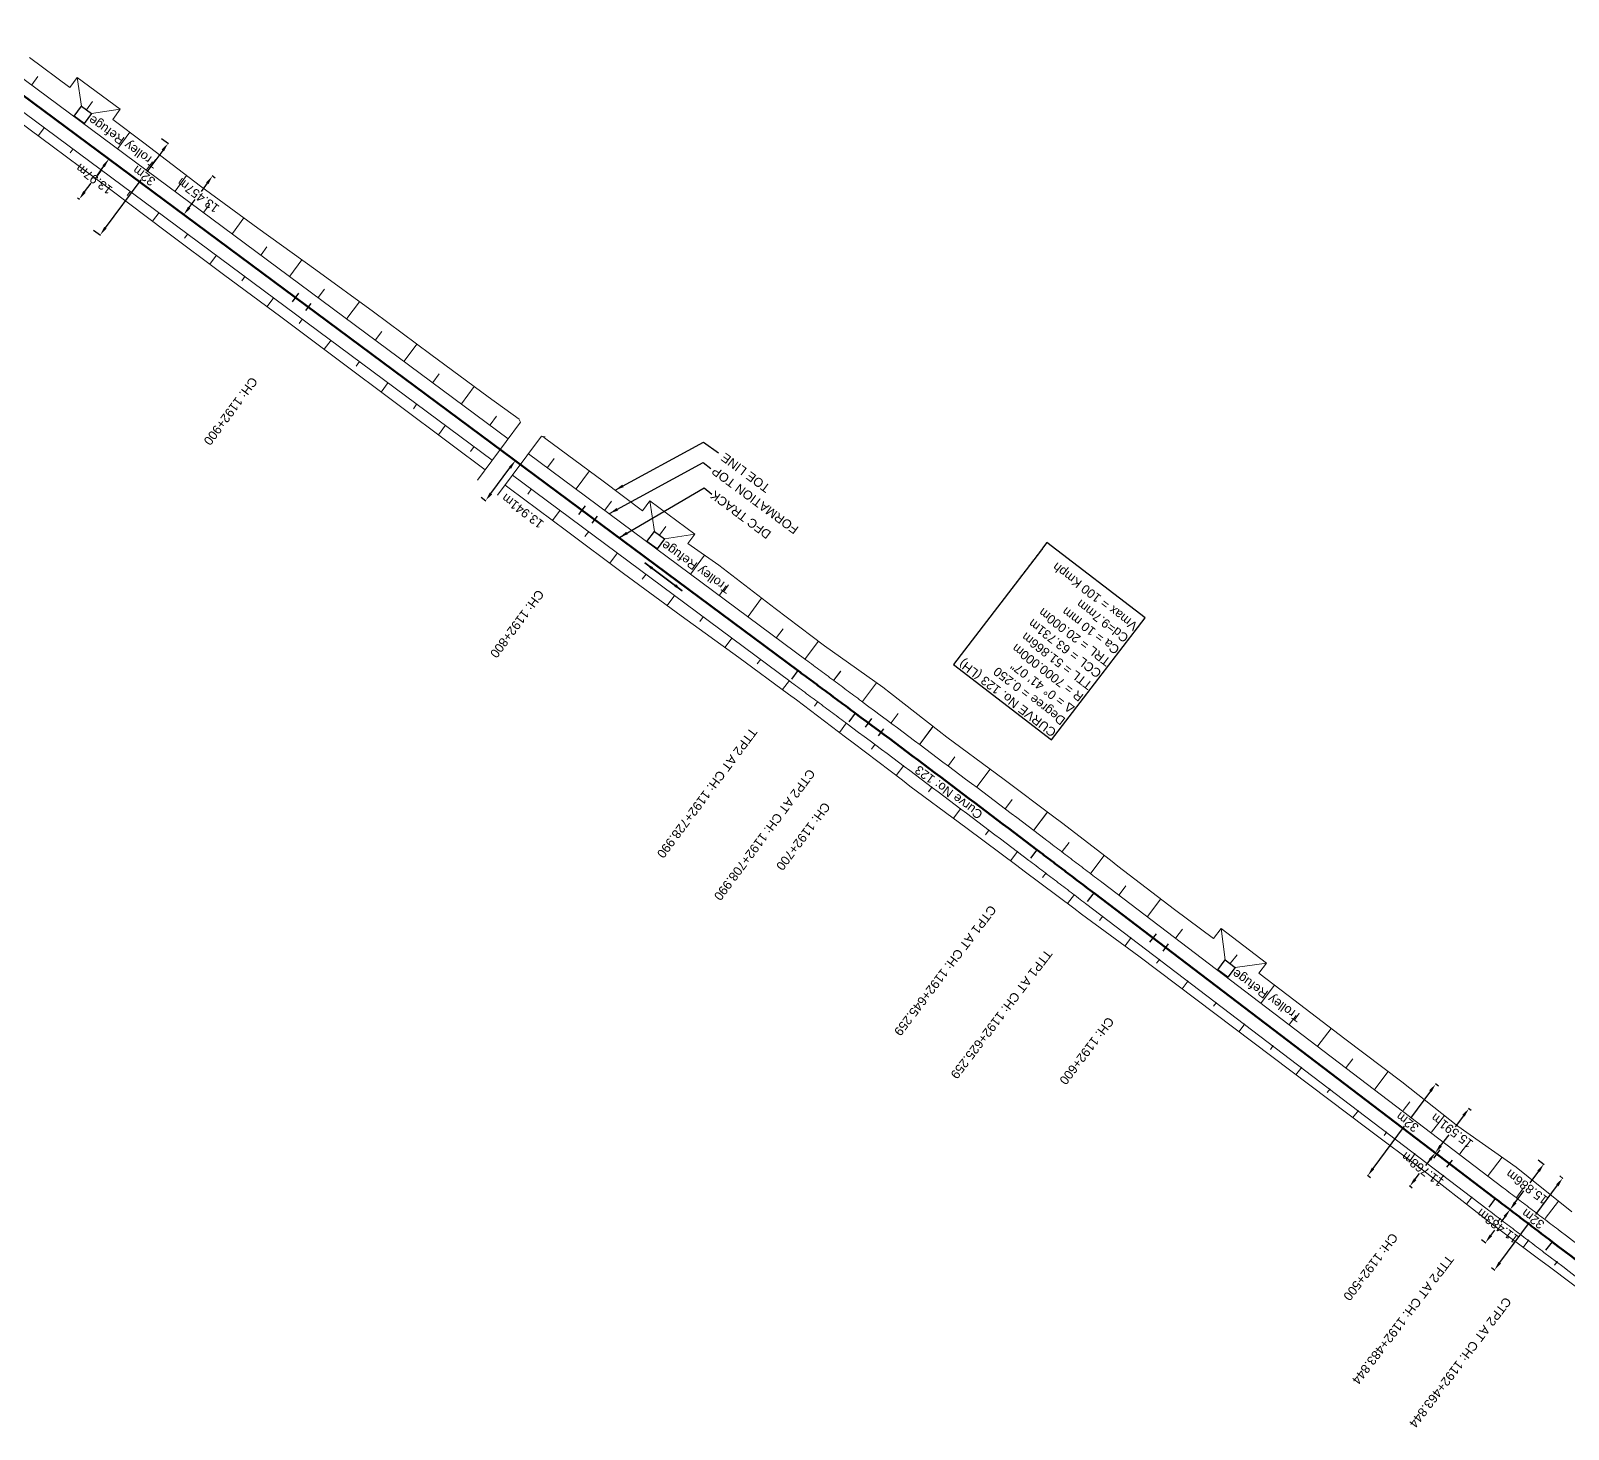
# Model space of a CAD drawing. Header units: metres. Extents: x 638322 to 644522, y 3380053 to 3384620.
# Drawn here: x 641994.2 to 642425.1, y 3381532 to 3381924.2 of the extents above; entities that cross this region are included whole.
import ezdxf
from ezdxf.enums import TextEntityAlignment as Align

# ---------------------------------------------------------------- set-up
doc = ezdxf.new("R2010")
doc.units = ezdxf.units.M
doc.header["$MEASUREMENT"] = 0
doc.linetypes.add('CENTER2', pattern=[1.125, 0.75, -0.125, 0.125, -0.125])
doc.layers.get('Defpoints').update_dxf_attribs({"lineweight": 0})
for name, color, linetype, lineweight in [('C-ALIG-DG-CURVE', 1, 'CENTER2', 70), ('C-ALIG-DG-LINE', 1, 'CENTER2', 70), ('C-ALIG-DG-SPIRAL', 1, 'CENTER2', 70), ('C-ALIG-LABL-DG', 1, 'Continuous', 25), ('C-ALIG-LABL-DG-MARK', 1, 'Continuous', 25), ('Proposed Curve_Details', 10, 'Continuous', 0), ('PROPOSED DFCC TOE LINE', 239, 'Continuous', 0), ('PROPOSED DFCC TOE SLOPES', 239, 'Continuous', 0), ('PROPOSED DFCC TRACK', 1, 'Continuous', 0), ('PROPOSED FORMATION LINE - PLAN', 187, 'Continuous', 0)]:
    doc.layers.add(name, color=color, linetype=linetype, lineweight=lineweight)
for name, color, linetype in [('C-ROAD-TEXT', 11, 'Continuous'), ('Dimension', 10, 'Continuous'), ('Layer3', 1, 'Continuous'), ('Trolley Refuse', 10, 'Continuous')]:
    doc.layers.add(name, color=color, linetype=linetype)
doc.styles.add('Arial', font='arial.ttf')
doc.styles.get("Standard").update_dxf_attribs({"font": 'arial.ttf'})
doc.styles.add('Style-Arial', font='arial.ttf')
doc.dimstyles.new('ISO-25', dxfattribs={"dimtxt": 2.5, "dimasz": 2.5, "dimexe": 1.25, "dimexo": 0.625, "dimtad": 1, "dimtxsty": 'Standard', "dimcen": 2.5, "dimadec": 0, "dimazin": 0, "dimtfac": 1, "dimtmove": 0, "dimatfit": 3, "dimfxl": 1, "dimarcsym": 0})
doc.dimstyles.get("Standard").update_dxf_attribs({"dimtxt": 2.5, "dimasz": 2.5, "dimexe": 0.18, "dimexo": 0.0625, "dimgap": 0.09, "dimtad": 0, "dimtih": 1, "dimtoh": 1, "dimdec": 3, "dimzin": 0, "dimdsep": 46, "dimtxsty": 'Standard', "dimcen": 0.09, "dimazin": 0, "dimtfac": 1, "dimtdec": 3, "dimtofl": 0, "dimtmove": 0, "dimatfit": 3, "dimfxl": 1, "dimtolj": 1, "dimtzin": 0, "dimarcsym": 0})

# ---------------------------------------------------------------- blocks, each defined once
blk = doc.blocks.new('*D394')
at = {"layer": 'Defpoints', "color": 0, "transparency": 16777216}
for p in [(642407.53, 3381594.5), (642400.69, 3381585.28), (642401.9, 3381584.39)]:
    blk.add_point(p, dxfattribs=at)
at = {"layer": 'Dimension', "color": 0, "lineweight": -2, "transparency": 16777216}
for p, q in [((642407.25, 3381591.6), (642406.15, 3381590.12)), ((642407.63, 3381594.43), (642408.84, 3381593.53)), ((642403.39, 3381586.39), (642404.48, 3381587.87)), ((642400.79, 3381585.21), (642402, 3381584.31))]:
    blk.add_line(p, q, dxfattribs=at)
at = {"layer": 'Dimension', "color": 0, "transparency": 16777216}
for points in [[(642406.92, 3381591.85), (642407.58, 3381591.35), (642408.74, 3381593.61)], [(642403.05, 3381586.64), (642403.72, 3381586.14), (642401.9, 3381584.39)]]:
    blk.add_solid(points, dxfattribs=at)
at = {"layer": 'Dimension', "color": 0, "lineweight": 0, "transparency": 16777216, "insert": (642405.32, 3381589), "char_height": 2.5, "attachment_point": 5, "rotation": 143, "style": 'Style-Arial'}
blk.add_mtext('\\A1;11.483m', dxfattribs=at)
blk = doc.blocks.new('TerminatorOpen_0.5')
at = {"color": 0, "linetype": 'ByBlock', "lineweight": -2}
for q in [(-1, 0.25), (-1, 0), (-1, -0.25)]:
    blk.add_line((0, 0), q, dxfattribs=at)
blk = doc.blocks.new('*D395')
at = {"layer": 'Defpoints', "color": 0, "transparency": 16777216}
for p in [(642422.58, 3381603.12), (642423.49, 3381602.44), (642403.5, 3381577.43)]:
    blk.add_point(p, dxfattribs=at)
at = {"layer": 'Dimension', "color": 0, "lineweight": -2, "transparency": 16777216}
for p, q in [((642422, 3381600.43), (642415.9, 3381592.22)), ((642422.68, 3381603.05), (642423.59, 3381602.37)), ((642405.91, 3381578.75), (642414.23, 3381589.97)), ((642403.6, 3381577.35), (642404.52, 3381576.67))]:
    blk.add_line(p, q, dxfattribs=at)
at = {"layer": 'Dimension', "color": 0, "transparency": 16777216}
for points in [[(642421.67, 3381600.68), (642422.34, 3381600.18), (642423.49, 3381602.44)], [(642405.57, 3381579), (642406.24, 3381578.5), (642404.42, 3381576.75)]]:
    blk.add_solid(points, dxfattribs=at)
at = {"layer": 'Dimension', "color": 0, "lineweight": 0, "transparency": 16777216, "insert": (642415.18, 3381591.01), "char_height": 2.5, "attachment_point": 5, "rotation": 143, "style": 'Style-Arial'}
blk.add_mtext('\\A1;32m', dxfattribs=at)
blk = doc.blocks.new('*D396')
at = {"layer": 'Defpoints', "color": 0, "transparency": 16777216}
for p in [(642387.79, 3381609.53), (642388.55, 3381608.95), (642381.42, 3381599.58)]:
    blk.add_point(p, dxfattribs=at)
at = {"layer": 'Dimension', "color": 0, "lineweight": -2, "transparency": 16777216}
for p, q in [((642388.45, 3381609.03), (642387.69, 3381609.61)), ((642386.27, 3381607.54), (642385.07, 3381605.96)), ((642381.32, 3381599.66), (642380.56, 3381600.24)), ((642382.17, 3381602.15), (642383.37, 3381603.73))]:
    blk.add_line(p, q, dxfattribs=at)
at = {"layer": 'Dimension', "color": 0, "transparency": 16777216}
for points in [[(642385.94, 3381607.79), (642386.6, 3381607.29), (642387.79, 3381609.53)], [(642381.84, 3381602.41), (642382.51, 3381601.9), (642380.66, 3381600.16)]]:
    blk.add_solid(points, dxfattribs=at)
at = {"layer": 'Dimension', "color": 0, "lineweight": 0, "transparency": 16777216, "insert": (642384.22, 3381604.85), "char_height": 2.5, "attachment_point": 5, "rotation": 143, "style": 'Style-Arial'}
blk.add_mtext('\\A1;11.768m', dxfattribs=at)
blk = doc.blocks.new('*D397')
at = {"layer": 'Defpoints', "color": 0, "transparency": 16777216}
for p in [(642387.92, 3381628.82), (642388.83, 3381628.15), (642369.77, 3381602.44)]:
    blk.add_point(p, dxfattribs=at)
at = {"layer": 'Dimension', "color": 0, "lineweight": -2, "transparency": 16777216}
for p, q in [((642386.43, 3381626.81), (642380.82, 3381619.24)), ((642388.73, 3381628.22), (642387.82, 3381628.9)), ((642370.35, 3381605.12), (642379.15, 3381616.99)), ((642369.67, 3381602.52), (642368.76, 3381603.19))]:
    blk.add_line(p, q, dxfattribs=at)
at = {"layer": 'Dimension', "color": 0, "transparency": 16777216}
for points in [[(642386.1, 3381627.06), (642386.77, 3381626.56), (642387.92, 3381628.82)], [(642370.02, 3381605.37), (642370.69, 3381604.88), (642368.86, 3381603.12)]]:
    blk.add_solid(points, dxfattribs=at)
at = {"layer": 'Dimension', "color": 0, "lineweight": 0, "transparency": 16777216, "insert": (642379.96, 3381618.13), "char_height": 2.5, "attachment_point": 5, "rotation": 143, "style": 'Style-Arial'}
blk.add_mtext('\\A1;32m', dxfattribs=at)
blk = doc.blocks.new('*D398')
at = {"layer": 'Defpoints', "color": 0, "transparency": 16777216}
for p in [(642128.58, 3381804.63), (642129.96, 3381803.6), (642120.26, 3381793.44)]:
    blk.add_point(p, dxfattribs=at)
at = {"layer": 'Dimension', "color": 0, "lineweight": -2, "transparency": 16777216}
for p, q in [((642128.68, 3381804.55), (642130.06, 3381803.52)), ((642123.13, 3381794.42), (642128.47, 3381801.59)), ((642120.36, 3381793.37), (642121.74, 3381792.34))]:
    blk.add_line(p, q, dxfattribs=at)
at = {"layer": 'Dimension', "color": 0, "transparency": 16777216}
for points in [[(642128.13, 3381801.84), (642128.8, 3381801.34), (642129.96, 3381803.6)], [(642122.8, 3381794.67), (642123.47, 3381794.17), (642121.64, 3381792.41)]]:
    blk.add_solid(points, dxfattribs=at)
at = {"layer": 'Dimension', "color": 0, "lineweight": 0, "transparency": 16777216, "insert": (642132.04, 3381789.48), "char_height": 2.5, "attachment_point": 5, "rotation": 143, "style": 'Style-Arial'}
blk.add_mtext('\\A1;13.941m', dxfattribs=at)
blk = doc.blocks.new('*D399')
at = {"layer": 'Defpoints', "color": 0, "transparency": 16777216}
for p in [(642015.5, 3381888.62), (642016.08, 3381888.19), (642007.17, 3381877.4)]:
    blk.add_point(p, dxfattribs=at)
at = {"layer": 'Dimension', "color": 0, "lineweight": -2, "transparency": 16777216}
for p, q in [((642015.6, 3381888.54), (642016.18, 3381888.11)), ((642014.59, 3381886.18), (642012.75, 3381883.71)), ((642009.24, 3381878.98), (642011.08, 3381881.45)), ((642007.27, 3381877.33), (642007.85, 3381876.9))]:
    blk.add_line(p, q, dxfattribs=at)
at = {"layer": 'Dimension', "color": 0, "transparency": 16777216}
for points in [[(642014.26, 3381886.43), (642014.92, 3381885.93), (642016.08, 3381888.19)], [(642008.91, 3381879.23), (642009.58, 3381878.73), (642007.75, 3381876.97)]]:
    blk.add_solid(points, dxfattribs=at)
at = {"layer": 'Dimension', "color": 0, "lineweight": 0, "transparency": 16777216, "insert": (642011.92, 3381882.58), "char_height": 2.5, "attachment_point": 5, "rotation": 143, "style": 'Style-Arial'}
blk.add_mtext('\\A1;13.97m', dxfattribs=at)
blk = doc.blocks.new('*D400')
at = {"layer": 'Defpoints', "color": 0, "transparency": 16777216}
for p in [(642030.71, 3381894.06), (642032.67, 3381892.61), (642011.65, 3381868.36)]:
    blk.add_point(p, dxfattribs=at)
at = {"layer": 'Dimension', "color": 0, "lineweight": -2, "transparency": 16777216}
for p, q in [((642030.81, 3381893.99), (642032.77, 3381892.53)), ((642031.18, 3381890.6), (642026.74, 3381884.6)), ((642015.1, 3381868.91), (642025.07, 3381882.35)), ((642011.75, 3381868.28), (642013.71, 3381866.83))]:
    blk.add_line(p, q, dxfattribs=at)
at = {"layer": 'Dimension', "color": 0, "transparency": 16777216}
for points in [[(642030.85, 3381890.85), (642031.52, 3381890.35), (642032.67, 3381892.61)], [(642014.77, 3381869.16), (642015.44, 3381868.66), (642013.61, 3381866.9)]]:
    blk.add_solid(points, dxfattribs=at)
at = {"layer": 'Dimension', "color": 0, "lineweight": 0, "transparency": 16777216, "insert": (642025.9, 3381883.48), "char_height": 2.5, "attachment_point": 5, "rotation": 143, "style": 'Style-Arial'}
blk.add_mtext('\\A1;32m', dxfattribs=at)
blk = doc.blocks.new('*D426')
at = {"layer": 'Defpoints', "color": 0, "transparency": 16777216}
for p in [(642416.52, 3381607.62), (642407.05, 3381594.86), (642408.74, 3381593.61)]:
    blk.add_point(p, dxfattribs=at)
at = {"layer": 'Dimension', "color": 0, "lineweight": -2, "transparency": 16777216}
for p, q in [((642416.72, 3381604.35), (642414.31, 3381601.11)), ((642416.62, 3381607.54), (642418.31, 3381606.29)), ((642410.23, 3381595.61), (642412.64, 3381598.86)), ((642407.15, 3381594.79), (642408.84, 3381593.53))]:
    blk.add_line(p, q, dxfattribs=at)
at = {"layer": 'Dimension', "color": 0, "transparency": 16777216}
for points in [[(642416.38, 3381604.6), (642417.05, 3381604.11), (642418.21, 3381606.36)], [(642409.89, 3381595.86), (642410.56, 3381595.37), (642408.74, 3381593.61)]]:
    blk.add_solid(points, dxfattribs=at)
at = {"layer": 'Dimension', "color": 0, "lineweight": 0, "transparency": 16777216, "insert": (642413.47, 3381599.98), "char_height": 2.5, "attachment_point": 5, "rotation": 143, "style": 'Style-Arial'}
blk.add_mtext('\\A1;15.886m', dxfattribs=at)
blk = doc.blocks.new('*D427')
at = {"layer": 'Defpoints', "color": 0, "transparency": 16777216}
for p in [(642397.22, 3381621.94), (642397.99, 3381621.36), (642388.55, 3381608.95)]:
    blk.add_point(p, dxfattribs=at)
at = {"layer": 'Dimension', "color": 0, "lineweight": -2, "transparency": 16777216}
for p, q in [((642397.89, 3381621.44), (642397.12, 3381622.01)), ((642395.71, 3381619.95), (642393.35, 3381616.85)), ((642389.3, 3381611.52), (642391.66, 3381614.62)), ((642388.45, 3381609.03), (642387.69, 3381609.61))]:
    blk.add_line(p, q, dxfattribs=at)
at = {"layer": 'Dimension', "color": 0, "transparency": 16777216}
for points in [[(642395.38, 3381620.2), (642396.04, 3381619.7), (642397.22, 3381621.94)], [(642388.97, 3381611.77), (642389.63, 3381611.27), (642387.78, 3381609.53)]]:
    blk.add_solid(points, dxfattribs=at)
at = {"layer": 'Dimension', "color": 0, "lineweight": 0, "transparency": 16777216, "insert": (642392.5, 3381615.73), "char_height": 2.5, "attachment_point": 5, "rotation": 143, "style": 'Style-Arial'}
blk.add_mtext('\\A1;15.591m', dxfattribs=at)
blk = doc.blocks.new('*D428')
at = {"layer": 'Defpoints', "color": 0, "transparency": 16777216}
for p in [(642045.09, 3381883.4), (642045.97, 3381882.75), (642037.96, 3381871.94)]:
    blk.add_point(p, dxfattribs=at)
at = {"layer": 'Dimension', "color": 0, "lineweight": -2, "transparency": 16777216}
for p, q in [((642043.6, 3381881.39), (642041.92, 3381879.12)), ((642045.87, 3381882.82), (642044.99, 3381883.48)), ((642038.56, 3381874.6), (642040.25, 3381876.87)), ((642037.86, 3381872.01), (642036.97, 3381872.67))]:
    blk.add_line(p, q, dxfattribs=at)
at = {"layer": 'Dimension', "color": 0, "transparency": 16777216}
for points in [[(642043.27, 3381881.64), (642043.94, 3381881.15), (642045.09, 3381883.4)], [(642038.23, 3381874.85), (642038.9, 3381874.35), (642037.08, 3381872.59)]]:
    blk.add_solid(points, dxfattribs=at)
at = {"layer": 'Dimension', "color": 0, "lineweight": 0, "transparency": 16777216, "insert": (642041.08, 3381878), "char_height": 2.5, "attachment_point": 5, "rotation": 143, "style": 'Style-Arial'}
blk.add_mtext('\\A1;13.457m', dxfattribs=at)
blk = doc.blocks.new('Tick Hor')
at = {"color": 1}
blk.add_lwpolyline([(-0.5, 0), (0.5, 0)], dxfattribs=at)

msp = doc.modelspace()

# ---------------------------------------------------------------- linework, layer by layer
at = {"layer": 'C-ALIG-DG-CURVE', "color": 1, "linetype": 'Continuous', "lineweight": 50, "flags": 128}
msp.add_lwpolyline([(642476.917, 3381542.2424, -0.00251965), (642420.5132, 3381584.6203)], format="xyb", dxfattribs=at)
at = {"layer": 'C-ALIG-DG-LINE', "color": 1, "linetype": 'Continuous', "lineweight": 50, "flags": 128}
for points in [[(642209.1874, 3381744.753), (639390.0661, 3383838.7154)], [(642404.5957, 3381596.7295), (642292.0881, 3381682.404)]]:
    msp.add_lwpolyline(points, dxfattribs=at)
at = {"layer": 'C-ALIG-DG-SPIRAL', "color": 1, "linetype": 'Continuous', "lineweight": 50, "flags": 128}
for points in [[(642225.2373, 3381732.8198), (642224.7199, 3381733.2052), (642224.2025, 3381733.5905), (642223.685, 3381733.9759), (642223.1675, 3381734.3611), (642222.65, 3381734.7464), (642222.1324, 3381735.1316), (642221.6149, 3381735.5167), (642221.0973, 3381735.9019), (642220.5796, 3381736.2869), (642220.062, 3381736.672), (642219.5443, 3381737.057), (642219.0266, 3381737.442), (642218.5089, 3381737.827), (642217.9911, 3381738.2119), (642217.4734, 3381738.5968), (642216.9556, 3381738.9817), (642216.4378, 3381739.3665), (642215.92, 3381739.7514), (642215.4021, 3381740.1362), (642214.8843, 3381740.521), (642214.3664, 3381740.9058), (642213.8486, 3381741.2905), (642213.3307, 3381741.6753), (642212.8128, 3381742.06), (642212.2949, 3381742.4448), (642211.777, 3381742.8295), (642211.2591, 3381743.2142), (642210.7412, 3381743.5989), (642210.2233, 3381743.9836), (642209.7053, 3381744.3683), (642209.1874, 3381744.753)], [(642292.0881, 3381682.404), (642291.5748, 3381682.7948), (642291.0615, 3381683.1857), (642290.5482, 3381683.5766), (642290.0349, 3381683.9674), (642289.5216, 3381684.3583), (642289.0083, 3381684.7491), (642288.495, 3381685.1399), (642287.9817, 3381685.5308), (642287.4684, 3381685.9216), (642286.955, 3381686.3124), (642286.4417, 3381686.7031), (642285.9283, 3381687.0939), (642285.415, 3381687.4847), (642284.9016, 3381687.8754), (642284.3882, 3381688.2661), (642283.8748, 3381688.6568), (642283.3613, 3381689.0474), (642282.8479, 3381689.4381), (642282.3344, 3381689.8287), (642281.8209, 3381690.2192), (642281.3073, 3381690.6098), (642280.7938, 3381691.0003), (642280.2802, 3381691.3908), (642279.7666, 3381691.7812), (642279.253, 3381692.1716), (642278.7393, 3381692.562), (642278.2256, 3381692.9523), (642277.7119, 3381693.3426), (642277.1982, 3381693.7328), (642276.6844, 3381694.123), (642276.1706, 3381694.5132)], [(642420.5132, 3381584.6203), (642419.9994, 3381585.0104), (642419.4856, 3381585.4006), (642418.9719, 3381585.7909), (642418.4582, 3381586.1811), (642417.9445, 3381586.5715), (642417.4308, 3381586.9618), (642416.9172, 3381587.3522), (642416.4036, 3381587.7427), (642415.89, 3381588.1332), (642415.3764, 3381588.5237), (642414.8629, 3381588.9142), (642414.3494, 3381589.3048), (642413.8359, 3381589.6954), (642413.3225, 3381590.086), (642412.809, 3381590.4767), (642412.2956, 3381590.8674), (642411.7822, 3381591.2581), (642411.2688, 3381591.6488), (642410.7554, 3381592.0395), (642410.2421, 3381592.4303), (642409.7287, 3381592.8211), (642409.2154, 3381593.2119), (642408.7021, 3381593.6027), (642408.1888, 3381593.9935), (642407.6755, 3381594.3843), (642407.1622, 3381594.7752), (642406.6489, 3381595.166), (642406.1356, 3381595.5569), (642405.6223, 3381595.9477), (642405.109, 3381596.3386), (642404.5957, 3381596.7295)]]:
    msp.add_lwpolyline(points, dxfattribs=at)
at = {"layer": 'C-ALIG-LABL-DG', "color": 1, "linetype": 'Continuous', "lineweight": 25}
for p, q in [((642209.1874, 3381744.753), (642209.1874, 3381744.753)), ((642225.2372, 3381732.8198), (642225.2372, 3381732.8198)), ((642276.1705, 3381694.5132), (642276.1705, 3381694.5132)), ((642292.0881, 3381682.404), (642292.0881, 3381682.404)), ((642404.5957, 3381596.7295), (642404.5957, 3381596.7295)), ((642420.5132, 3381584.6203), (642420.5132, 3381584.6203))]:
    msp.add_line(p, q, dxfattribs=at)
at = {"layer": 'C-ALIG-LABL-DG-MARK', "color": 1, "linetype": 'Continuous', "lineweight": 25}
for p, q in [((642209.1874, 3381744.753), (642207.3986, 3381742.3447)), ((642225.2373, 3381732.8198), (642223.445, 3381730.414)), ((642276.1706, 3381694.5132), (642274.3564, 3381692.1238)), ((642292.0881, 3381682.404), (642290.2705, 3381680.0172)), ((642404.5957, 3381596.7295), (642402.7782, 3381594.3427)), ((642420.5132, 3381584.6203), (642418.6991, 3381582.2309))]:
    msp.add_line(p, q, dxfattribs=at)
at = {"layer": 'Layer3', "color": 212, "linetype": 'Continuous', "lineweight": -3}
msp.add_circle((642250.8242, 3381713.8264), 0.015, dxfattribs=at)
msp.add_circle((642250.8242, 3381713.8264), 0.015, dxfattribs=at)
at = {"layer": 'PROPOSED DFCC TOE LINE', "lineweight": 0, "flags": 128}
for points in [[(641993.7773, 3381916.7068), (642005.1333, 3381908.2766), (642007.2096, 3381911.0771), (642019.2394, 3381902.1584), (642017.1274, 3381899.3096), (642025.8285, 3381892.775), (642041.7151, 3381880.6219), (642057.84, 3381868.7897), (642074.0763, 3381857.1076), (642090.2508, 3381845.3421), (642106.2979, 3381833.4052), (642122.3823, 3381821.5185), (642131.0526, 3381815.2234)], [(642121.4883, 3381801.0073), (642112.2884, 3381807.9278), (642096.2963, 3381819.9388), (642080.2855, 3381831.9247), (642064.2963, 3381843.9396), (642048.2129, 3381855.8276), (642032.2045, 3381867.8168), (642016.238, 3381879.8622), (642000.1825, 3381891.7878), (641984.0751, 3381903.6436)], [(642137.7047, 3381810.3935), (642138.5673, 3381809.7672), (642154.6393, 3381797.8637), (642165.6273, 3381789.5194), (642167.6976, 3381792.3119), (642180.2839, 3381782.9807), (642178.3357, 3381780.3529), (642186.9827, 3381774.3254), (642202.8324, 3381762.1226), (642216.6132, 3381751.663), (642218.8408, 3381750.1331), (642232.9606, 3381740.1056), (642235.0771, 3381738.4202), (642248.7521, 3381727.7445), (642250.8761, 3381726.1035), (642264.8561, 3381715.8019), (642266.9896, 3381714.207), (642280.8963, 3381703.7736), (642283.0096, 3381702.1859), (642296.7544, 3381691.5625), (642298.8387, 3381689.9425), (642314.7293, 3381677.798), (642325.6216, 3381669.6186), (642327.7623, 3381672.433), (642340.5203, 3381662.7291), (642338.3915, 3381659.9303), (642346.6162, 3381653.6478), (642362.497, 3381641.4903), (642378.4311, 3381629.4029), (642394.1576, 3381617.0425), (642410.5023, 3381605.495), (642413.8222, 3381602.7771), (642426.0857, 3381592.9608)], [(642432.3615, 3381568.1232), (642419.7802, 3381577.5589), (642416.3341, 3381580.1166), (642403.7657, 3381589.5555), (642400.3478, 3381592.1445), (642384.6168, 3381604.499), (642368.6026, 3381616.481), (642352.629, 3381628.5164), (642336.6905, 3381640.5981), (642320.6971, 3381652.6075), (642304.7626, 3381664.6944), (642288.6068, 3381676.4902), (642286.513, 3381678.0978), (642272.6188, 3381688.4942), (642270.4972, 3381690.061), (642256.6265, 3381700.4713), (642254.4914, 3381702.053), (642240.5716, 3381712.3637), (642238.4469, 3381713.9929), (642224.6741, 3381724.4663), (642222.5236, 3381726.0949), (642208.7307, 3381736.5215), (642206.5757, 3381738.1482), (642192.6468, 3381748.4086), (642176.427, 3381760.113), (642160.3209, 3381771.9705), (642144.3032, 3381783.9471), (642128.2715, 3381795.9047), (642127.1306, 3381796.7629)]]:
    msp.add_lwpolyline(points, dxfattribs=at)
at = {"layer": 'PROPOSED DFCC TOE SLOPES', "flags": 128}
for points in [[(641994.4853, 3381909.0288), (641996.1974, 3381911.334)], [(642008.4016, 3381903.0508), (642007.2096, 3381911.0771)], [(642009.8074, 3381902.0086), (642011.5191, 3381904.3108)], [(642011.2132, 3381900.9664), (642019.2394, 3381902.1584)], [(641998.0414, 3381897.0453), (641996.2736, 3381894.665)], [(642018.5693, 3381891.1413), (642021.9474, 3381895.6897)], [(642006.0694, 3381891.0828), (642005.1917, 3381889.901)], [(642014.0974, 3381885.1203), (642012.3417, 3381882.7563)], [(642026.5973, 3381885.1788), (642028.2569, 3381887.4133)], [(642034.6253, 3381879.2163), (642037.8597, 3381883.5712)], [(642022.1254, 3381879.1578), (642021.236, 3381877.9603)], [(642030.1534, 3381873.1953), (642028.3298, 3381870.74)], [(642042.6533, 3381873.2539), (642044.2588, 3381875.4156)], [(642050.6813, 3381867.2914), (642053.9268, 3381871.6612)], [(642038.1814, 3381867.2329), (642037.2526, 3381865.9823)], [(642058.7093, 3381861.3289), (642060.3636, 3381863.5563)], [(642046.2094, 3381861.2704), (642044.328, 3381858.7372)], [(642066.7373, 3381855.3664), (642070.1361, 3381859.9426)], [(642054.2374, 3381855.3079), (642053.2945, 3381854.0383)], [(642074.7653, 3381849.4039), (642076.5018, 3381851.742)], [(642062.2654, 3381849.3454), (642060.3932, 3381846.8246)], [(642082.7933, 3381843.4414), (642086.3256, 3381848.1974)], [(642070.2934, 3381843.3829), (642069.3521, 3381842.1154)], [(642078.3214, 3381837.4204), (642076.4053, 3381834.8405)], [(642090.8213, 3381837.479), (642092.6007, 3381839.8747)], [(642098.8493, 3381831.5165), (642102.4036, 3381836.302)], [(642086.3494, 3381831.458), (642085.3774, 3381830.1492)], [(642094.3774, 3381825.4955), (642092.4108, 3381822.8475)], [(642106.8773, 3381825.554), (642108.657, 3381827.9502)], [(642114.9053, 3381819.5915), (642118.4789, 3381824.4031)], [(642102.4054, 3381819.533), (642101.4084, 3381818.1906)], [(642122.9333, 3381813.629), (642124.7402, 3381816.0618)], [(642110.4334, 3381813.5705), (642108.4074, 3381810.8426)], [(642118.4614, 3381807.608), (642117.4313, 3381806.221)], [(642138.9893, 3381801.704), (642140.8461, 3381804.2041)], [(642147.0173, 3381795.7416), (642150.7389, 3381800.7525)], [(642134.5174, 3381795.683), (642133.4571, 3381794.2554)], [(642142.5454, 3381789.7206), (642140.4127, 3381786.849)], [(642155.0453, 3381789.7791), (642156.8917, 3381792.2651)], [(642168.9616, 3381783.8012), (642167.6976, 3381792.3119)], [(642170.3674, 3381782.7589), (642172.1791, 3381785.2026)], [(642150.5734, 3381783.7581), (642149.4992, 3381782.3117)], [(642171.7732, 3381781.7167), (642180.2839, 3381782.9807)], [(642158.6014, 3381777.7956), (642156.4338, 3381774.877)], [(642179.1293, 3381771.8916), (642182.9992, 3381777.1022)], [(642166.6294, 3381771.8331), (642165.5474, 3381770.3762)], [(642187.1573, 3381765.9291), (642189.1092, 3381768.5573)], [(642174.6574, 3381765.8706), (642172.5184, 3381762.9906)], [(642195.1853, 3381759.9667), (642198.986, 3381765.084)], [(642182.6854, 3381759.9081), (642181.6431, 3381758.5047)], [(642203.2133, 3381754.0042), (642205.0726, 3381756.5076)], [(642190.7134, 3381753.9457), (642188.7106, 3381751.249)], [(642211.2413, 3381748.0417), (642214.8979, 3381752.9649)], [(642211.2422, 3381748.0411), (642214.9001, 3381752.9633)], [(642198.7414, 3381747.9832), (642197.7659, 3381746.6697)], [(642206.769, 3381742.021), (642204.8411, 3381739.426)], [(642219.2685, 3381742.0763), (642221.1541, 3381744.6137)], [(642219.2693, 3381742.0757), (642221.1556, 3381744.6126)], [(642227.294, 3381736.1088), (642231.1971, 3381741.358)], [(642227.2987, 3381736.1053), (642231.2104, 3381741.3486)], [(642214.7945, 3381736.0569), (642213.8143, 3381734.7382)], [(642222.8164, 3381730.092), (642220.8063, 3381727.3931)], [(642235.314, 3381730.1257), (642237.2256, 3381732.6882)], [(642235.3168, 3381730.1237), (642237.2307, 3381732.6842)], [(642243.3266, 3381724.1367), (642247.0288, 3381729.0898)], [(642243.3321, 3381724.1325), (642247.0433, 3381729.0785)], [(642230.828, 3381724.1153), (642229.7971, 3381722.7349)], [(642251.3308, 3381718.1307), (642253.176, 3381720.5899)], [(642251.3338, 3381718.1285), (642253.1815, 3381720.5858)], [(642238.8336, 3381718.1315), (642236.7185, 3381715.3072)], [(642259.3264, 3381712.1187), (642263.08, 3381717.1107)], [(642259.332, 3381712.1145), (642263.0949, 3381717.0997)], [(642246.8279, 3381712.1329), (642245.7654, 3381710.7183)], [(642267.3134, 3381706.0899), (642269.2108, 3381708.6035)], [(642267.3165, 3381706.0876), (642269.2163, 3381708.5993)], [(642254.8163, 3381706.1263), (642252.7303, 3381703.3575)], [(642275.2919, 3381700.055), (642279.1154, 3381705.1098)], [(642275.2965, 3381700.0514), (642279.128, 3381705.1003)], [(642262.7935, 3381700.1049), (642261.766, 3381698.7451)], [(642283.2625, 3381694.0063), (642285.172, 3381696.5225)], [(642283.2647, 3381694.0046), (642285.1761, 3381696.5194)], [(642270.765, 3381694.0752), (642268.7291, 3381691.388)], [(642291.2262, 3381687.9536), (642294.9998, 3381692.9186)], [(642291.227, 3381687.9529), (642295.002, 3381692.9169)], [(642278.7276, 3381688.0327), (642277.7325, 3381686.7225)], [(642286.6875, 3381681.9828), (642284.7416, 3381679.4233)], [(642299.1868, 3381681.8996), (642301.0569, 3381684.3588)], [(642299.187, 3381681.8995), (642301.0573, 3381684.3585)], [(642307.1463, 3381675.8456), (642310.873, 3381680.7452)], [(642294.6467, 3381675.9299), (642293.7055, 3381674.6923)], [(642302.6059, 3381669.8761), (642300.842, 3381667.557)], [(642315.1056, 3381669.7916), (642316.9752, 3381672.2496)], [(642328.9559, 3381663.6543), (642327.7623, 3381672.433)], [(642330.3488, 3381662.5949), (642332.245, 3381665.088)], [(642310.5652, 3381663.8222), (642309.714, 3381662.7032)], [(642331.7416, 3381661.5355), (642340.5203, 3381662.7291)], [(642318.5244, 3381657.7683), (642316.8302, 3381655.5408)], [(642338.9834, 3381651.6299), (642342.7592, 3381656.594)], [(642326.4837, 3381651.7144), (642325.6481, 3381650.6158)], [(642346.9427, 3381645.576), (642348.8227, 3381648.0477)], [(642334.443, 3381645.6605), (642332.8092, 3381643.5125)], [(642354.902, 3381639.5221), (642358.6431, 3381644.4406)], [(642342.4023, 3381639.6065), (642341.597, 3381638.5479)], [(642362.8613, 3381633.4682), (642364.7292, 3381635.9241)], [(642350.3616, 3381633.5526), (642348.7611, 3381631.4484)], [(642370.8206, 3381627.4143), (642374.5643, 3381632.3362)], [(642358.3208, 3381627.4987), (642357.5301, 3381626.4591)], [(642366.2801, 3381621.4448), (642364.7262, 3381619.4018)], [(642378.7798, 3381621.3604), (642380.6289, 3381623.7913)], [(642386.7391, 3381615.3065), (642390.3411, 3381620.0421)], [(642374.2394, 3381615.3909), (642373.4814, 3381614.3943)], [(642382.1987, 3381609.337), (642380.7305, 3381607.4067)], [(642394.6984, 3381609.2525), (642396.5309, 3381611.6618)], [(642402.6577, 3381603.1987), (642406.5357, 3381608.2974)], [(642390.158, 3381603.2831), (642389.4114, 3381602.3015)], [(642410.6166, 3381597.1453), (642412.5541, 3381599.6933)], [(642398.1173, 3381597.2292), (642396.5302, 3381595.1427)], [(642398.1173, 3381597.2291), (642396.5304, 3381595.1426)], [(642418.5765, 3381591.0947), (642422.2977, 3381595.9929)], [(642406.0768, 3381591.1754), (642405.2646, 3381590.1076)], [(642406.0776, 3381591.1748), (642405.2657, 3381590.1068)], [(642414.0386, 3381585.1232), (642412.4501, 3381583.0335)], [(642414.0403, 3381585.122), (642412.453, 3381583.0314)], [(642422.0047, 3381579.0748), (642421.2345, 3381578.0604)], [(642422.0098, 3381579.071), (642421.2413, 3381578.0552)]]:
    msp.add_lwpolyline(points, dxfattribs=at)
at = {"layer": 'PROPOSED DFCC TRACK', "linetype": 'Continuous', "flags": 128}
for points in [[(642119.3598, 3381798.1447), (642131.4682, 3381814.4296), (642130.98, 3381815.362)], [(642125.0151, 3381793.9177), (642137.3205, 3381810.4675), (642138.354, 3381810.2684)]]:
    msp.add_lwpolyline(points, dxfattribs=at)
at = {"layer": 'PROPOSED FORMATION LINE - PLAN', "lineweight": 0, "flags": 128}
for points in [[(642127.9822, 3381809.7412), (641734.4352, 3382102.0566)], [(642123.5071, 3381803.7226), (641729.9606, 3382096.0376)]]:
    msp.add_lwpolyline(points, dxfattribs=at)
at = {"layer": 'Trolley Refuse'}
for points in [[(642008.4016, 3381903.0508), (642011.2132, 3381900.9664), (642009.1287, 3381898.1548), (642006.3171, 3381900.2392)], [(642168.9616, 3381783.8012), (642171.7732, 3381781.7167), (642169.6887, 3381778.9051), (642166.8771, 3381780.9896)], [(642328.9559, 3381663.6543), (642331.7416, 3381661.5355), (642329.6228, 3381658.7497), (642326.837, 3381660.8686)]]:
    msp.add_lwpolyline(points, close=True, dxfattribs=at)

# ---------------------------------------------------------------- block references
at = {"layer": 'C-ALIG-LABL-DG', "color": 1, "linetype": 'Continuous', "lineweight": 25}
for p, xscale, yscale, zscale, rotation in [((642068.3363, 3381849.3732), 3.000000000000016, 3.000000000000016, 3.000000000000016, 233.3960949445474), ((642071.9043, 3381846.7229), 2.5, 2.5, 2.5, 233.3960949472681), ((642148.6139, 3381789.7452), 3.000000000000016, 3.000000000000016, 3.000000000000016, 233.3960949445474), ((642152.182, 3381787.095), 2.5, 2.5, 2.5, 233.3960949472681), ((642228.8812, 3381730.1032), 3, 3, 3, 233.2770417824839), ((642232.4429, 3381727.4444), 2.499999999999999, 2.499999999999999, 2.499999999999999, 233.240661926183), ((642308.6476, 3381669.7939), 2.999999999999997, 2.999999999999997, 2.999999999999997, 232.7107484945382), ((642312.1837, 3381667.1012), 2.500000000000001, 2.500000000000001, 2.500000000000001, 232.7107486033673), ((642388.2063, 3381609.21), 2.999999999999997, 2.999999999999997, 2.999999999999997, 232.7107484945382), ((642391.7424, 3381606.5173), 2.500000000000001, 2.500000000000001, 2.500000000000001, 232.7107486033673)]:
    msp.add_blockref('Tick Hor', p, dxfattribs=dict(at, xscale=xscale, yscale=yscale, zscale=zscale, rotation=rotation))

# ---------------------------------------------------------------- texts
at = {"layer": 'Proposed Curve_Details', "color": 1, "style": 'Style-Arial'}
msp.add_text('Curve No: 123', height=2.5, rotation=143.40773, dxfattribs=at).set_placement((642261.217, 3381704.9023))
at = {"layer": 'PROPOSED DFCC TOE LINE', "lineweight": 0}
msp.add_text(' TOE LINE', height=2.5, rotation=143.5, dxfattribs=at).set_placement((642188.8419, 3381805.9474), align=Align.RIGHT)
at = {"layer": 'PROPOSED DFCC TRACK', "color": 10, "linetype": 'Continuous', "lineweight": -3, "ltscale": 5}
msp.add_text(' DFC TRACK', height=2.5, rotation=143.447616, dxfattribs=at).set_placement((642185.8626, 3381795.3998), align=Align.RIGHT)
at = {"layer": 'PROPOSED FORMATION LINE - PLAN', "lineweight": 0}
msp.add_text(' FORMATION TOP', height=2.5, rotation=143.5, dxfattribs=at).set_placement((642186.2041, 3381802.1574, 306.8582), align=Align.RIGHT)
at = {"layer": 'Trolley Refuse'}
for p in [(642030.0427, 3381887.4648), (642190.6027, 3381768.2151), (642350.5497, 3381648.0769)]:
    msp.add_text('Trolley Refuge', height=2.5, rotation=144.835239, dxfattribs=at).set_placement(p)

# ---------------------------------------------------------------- dimensions: what is measured, and where the dimension line sits
at = {"layer": 'Dimension', "color": 10, "lineweight": 0}
for base, p1, p2, angle, picture, middle in [((642032.6704, 3381892.608), (642011.6494, 3381868.3573), (642030.706, 3381894.0642), 53.45032, '*D400', (642025.9014, 3381883.4767)), ((642129.9603, 3381803.5996), (642120.2577, 3381793.4416), (642128.5759, 3381804.6289), 53.36762, '*D398', (642132.0353, 3381789.4782)), ((642387.922, 3381628.821), (642369.773, 3381602.4412), (642388.8321, 3381628.1463), 53.444827, '*D397', (642379.9564, 3381618.1342)), ((642423.4926, 3381602.44), (642403.5031, 3381577.4255), (642422.5768, 3381603.1198), 53.412272, '*D395', (642415.1821, 3381591.0062))]:
    dim = msp.add_linear_dim(base=base, p1=p1, p2=p2, angle=angle, dimstyle='Standard', override={"dimexe": 0.125, "dimexo": 0.125, "dimgap": 0.125, "dimtad": 1, "dimtih": 0, "dimtoh": 0, "dimzin": 11, "dimpost": 'm', "dimtxsty": 'Style-Arial', "dimsah": 1, "dimadec": 4, "dimazin": 3, "dimtmove": 2, "dimatfit": 1, "dimldrblk": 'TerminatorOpen_0.5', "dimfrac": 2, "dimtzin": 11}, dxfattribs=at)
    dim.commit()
    dim.dimension.update_dxf_attribs({"geometry": picture, "text_midpoint": middle, "dimtype": 129, "text_rotation": 143})
for p1, p2, distance, picture, middle in [((642007.1719, 3381877.4021), (642015.5015, 3381888.6173), -0.7215, '*D399', (642011.9159, 3381882.5795)), ((642037.9607, 3381871.9353), (642045.9745, 3381882.7456), 1.1021, '*D428', (642041.0822, 3381877.9968)), ((642388.5469, 3381608.9506), (642397.9854, 3381621.3595), 0.9573, '*D427', (642392.5042, 3381615.7346)), ((642381.4225, 3381599.5837), (642388.5469, 3381608.9506), 0.9572, '*D396', (642384.2228, 3381604.8466)), ((642416.52006, 3381607.61592), (642407.04862, 3381594.86163), 2.10418, '*D426', (642413.47366, 3381599.98427)), ((642407.5319, 3381594.5028), (642400.6874, 3381585.2826), 1.5052, '*D394', (642405.3182, 3381588.9955))]:
    dim = msp.add_aligned_dim(p1=p1, p2=p2, distance=distance, dimstyle='Standard', override={"dimexe": 0.125, "dimexo": 0.125, "dimgap": 0.125, "dimtad": 1, "dimtih": 0, "dimtoh": 0, "dimzin": 11, "dimpost": 'm', "dimtxsty": 'Style-Arial', "dimsah": 1, "dimadec": 4, "dimazin": 3, "dimtmove": 2, "dimatfit": 1, "dimldrblk": 'TerminatorOpen_0.5', "dimfrac": 2, "dimtzin": 11}, dxfattribs=at)
    dim.commit()
    dim.dimension.update_dxf_attribs({"geometry": picture, "text_midpoint": middle, "text_rotation": 143})

# ---------------------------------------------------------------- leaders
at = {"layer": 'PROPOSED DFCC TOE LINE', "lineweight": 0}
msp.add_leader([(642157.9489, 3381795.3504), (642182.6689, 3381808.7907), (642186.8934, 3381805.8535)], dimstyle='ISO-25', override={"dimtxt": 3, "dimasz": 2.5, "dimgap": 0.625, "dimtad": 0, "dimdec": 3, "dimzin": 2, "dimtdec": 3}, dxfattribs=at)
at = {"layer": 'PROPOSED DFCC TRACK', "color": 10, "linetype": 'Continuous', "lineweight": -3, "ltscale": 5}
msp.add_leader([(642159.139, 3381782.0675), (642182.9089, 3381796.0283), (642185.0619, 3381794.2423)], dimstyle='ISO-25', override={"dimtxt": 3, "dimasz": 2.5, "dimgap": 0.625, "dimtad": 0, "dimdec": 3, "dimzin": 2, "dimtdec": 3}, dxfattribs=at)
at = {"layer": 'PROPOSED DFCC TRACK', "linetype": 'Continuous', "lineweight": 0}
for points in [[(642166.271, 3381774.9266), (642176.7547, 3381767.1515)], [(642176.7547, 3381767.1515), (642166.271, 3381774.9266)]]:
    msp.add_leader(points, dimstyle='ISO-25', override={"dimtxt": 3, "dimasz": 2.5, "dimtad": 0, "dimdec": 3, "dimzin": 2, "dimtdec": 3}, dxfattribs=at)
at = {"layer": 'PROPOSED FORMATION LINE - PLAN', "lineweight": 0}
msp.add_leader([(642156.3687, 3381788.7962), (642182.5783, 3381803.1473), (642184.7914, 3381801.3853)], dimstyle='ISO-25', override={"dimtxt": 3, "dimasz": 2.5, "dimgap": 0.625, "dimtad": 0, "dimdec": 3, "dimzin": 2, "dimtdec": 3}, dxfattribs=at)

# ---------------------------------------------------------------- next in the draw order: texts
at = {"layer": 'C-ROAD-TEXT', "color": 1, "linetype": 'Continuous', "lineweight": -3, "insert": (642266.8116, 3381736.2984), "char_height": 2.5, "width": 34.020327, "attachment_point": 2, "rotation": 142.550962, "style": 'Arial', "bg_fill": 3, "box_fill_scale": 1.2, "bg_fill_color": 256, "bg_fill_true_color": 13158600, "bg_fill_transparency": 0}
msp.add_mtext('\\pxql;CURVE No. 123 (LH)\\PDegree = 0.250\\PΔ = 0° 41\' 07"\\PR = 7000.000m\\PTTL = 51.866m\\PCCL = 63.731m\\PTRL = 20.000m\\PCa = 10 mm\\PCd=9.7mm\\PVmax = 100 Kmph', dxfattribs=at)

# ---------------------------------------------------------------- next in the draw order: linework, layer by layer
at = {"layer": 'C-ALIG-DG-CURVE', "color": 1, "linetype": 'Continuous', "lineweight": 50, "flags": 128}
msp.add_lwpolyline([(642276.1706, 3381694.5132, 0.00227611), (642225.2373, 3381732.8198)], format="xyb", dxfattribs=at)
at = {"layer": 'C-ROAD-TEXT', "color": 1, "linetype": 'Continuous', "lineweight": -3}
for p, q in [((642278.9524, 3381780.6697), (642252.7401, 3381746.4462)), ((642306.4874, 3381759.5802), (642278.9524, 3381780.6697)), ((642280.2751, 3381725.3567), (642306.4874, 3381759.5802)), ((642252.7401, 3381746.4462), (642280.2751, 3381725.3567))]:
    msp.add_line(p, q, dxfattribs=at)
at = {"layer": 'Layer3', "color": 1, "linetype": 'Continuous', "lineweight": -3}
msp.add_lwpolyline([(642476.917, 3381542.2424, -0.00251965), (642420.5132, 3381584.6203), (642419.9994, 3381585.0104), (642419.4856, 3381585.4006), (642418.9718, 3381585.7909), (642418.4581, 3381586.1812), (642417.9444, 3381586.5715), (642417.4308, 3381586.9619), (642416.9171, 3381587.3523), (642416.4035, 3381587.7427), (642415.8899, 3381588.1332), (642415.3764, 3381588.5237), (642414.8629, 3381588.9143), (642414.3494, 3381589.3048), (642413.8359, 3381589.6954), (642413.3224, 3381590.0861), (642412.809, 3381590.4767), (642412.2956, 3381590.8674), (642411.7822, 3381591.2581), (642411.2688, 3381591.6488), (642410.7554, 3381592.0396), (642410.242, 3381592.4303), (642409.7287, 3381592.8211), (642409.2154, 3381593.2119), (642408.702, 3381593.6027), (642408.1887, 3381593.9935), (642407.6754, 3381594.3844), (642407.1621, 3381594.7752), (642406.6488, 3381595.1661), (642406.1355, 3381595.5569), (642405.6222, 3381595.9478), (642405.109, 3381596.3386), (642404.5957, 3381596.7295), (642292.0881, 3381682.404), (642291.5748, 3381682.7949), (642291.0615, 3381683.1857), (642290.5482, 3381683.5766), (642290.0349, 3381683.9674), (642289.5216, 3381684.3583), (642289.0083, 3381684.7491), (642288.495, 3381685.14), (642287.9817, 3381685.5308), (642287.4684, 3381685.9216), (642286.955, 3381686.3124), (642286.4417, 3381686.7032), (642285.9283, 3381687.0939), (642285.415, 3381687.4847), (642284.9016, 3381687.8754), (642284.3882, 3381688.2661), (642283.8747, 3381688.6568), (642283.3613, 3381689.0474), (642282.8478, 3381689.4381), (642282.3344, 3381689.8287), (642281.8209, 3381690.2192), (642281.3073, 3381690.6098), (642280.7938, 3381691.0003), (642280.2802, 3381691.3908), (642279.7666, 3381691.7812), (642279.253, 3381692.1716), (642278.7393, 3381692.562), (642278.2256, 3381692.9523), (642277.7119, 3381693.3426), (642277.1982, 3381693.7328), (642276.6844, 3381694.123), (642276.1705, 3381694.5132, 0.00227611), (642225.2372, 3381732.8198), (642224.7199, 3381733.2052), (642224.2024, 3381733.5906), (642223.685, 3381733.9759), (642223.1675, 3381734.3612), (642222.65, 3381734.7464), (642222.1324, 3381735.1316), (642221.6149, 3381735.5168), (642221.0972, 3381735.9019), (642220.5796, 3381736.287), (642220.062, 3381736.672), (642219.5443, 3381737.057), (642219.0266, 3381737.442), (642218.5089, 3381737.827), (642217.9911, 3381738.2119), (642217.4733, 3381738.5968), (642216.9556, 3381738.9817), (642216.4378, 3381739.3666), (642215.9199, 3381739.7514), (642215.4021, 3381740.1362), (642214.8843, 3381740.521), (642214.3664, 3381740.9058), (642213.8485, 3381741.2906), (642213.3307, 3381741.6753), (642212.8128, 3381742.0601), (642212.2949, 3381742.4448), (642211.777, 3381742.8295), (642211.2591, 3381743.2142), (642210.7412, 3381743.5989), (642210.2232, 3381743.9836), (642209.7053, 3381744.3683), (642209.1874, 3381744.753), (639992.7576, 3383391.0534)], format="xyb", dxfattribs=at)
at = {"layer": 'PROPOSED FORMATION LINE - PLAN', "lineweight": 0, "flags": 128}
for points in [[(642479.1543, 3381545.2519, -0.00251965), (642422.7808, 3381587.607), (642422.2671, 3381587.997), (642421.7536, 3381588.387), (642421.2401, 3381588.7771), (642420.7266, 3381589.1672), (642420.2132, 3381589.5573), (642419.6998, 3381589.9475), (642419.1864, 3381590.3378), (642418.673, 3381590.728), (642418.1596, 3381591.1184), (642417.6462, 3381591.5087), (642417.1329, 3381591.8991), (642416.6196, 3381592.2896), (642416.1063, 3381592.68), (642415.593, 3381593.0705), (642415.0797, 3381593.4611), (642414.5664, 3381593.8517), (642414.0531, 3381594.2423), (642413.5399, 3381594.6329), (642413.0266, 3381595.0235), (642412.5134, 3381595.4142), (642412.0001, 3381595.8049), (642411.4869, 3381596.1957), (642410.9736, 3381596.5864), (642410.4604, 3381596.9772), (642409.9471, 3381597.368), (642409.4339, 3381597.7588), (642408.9206, 3381598.1496), (642408.4074, 3381598.5404), (642407.8941, 3381598.9312), (642407.3809, 3381599.3221), (642406.8676, 3381599.7129), (642294.3599, 3381685.3874), (642293.8467, 3381685.7783), (642293.3334, 3381686.1692), (642292.8201, 3381686.5601), (642292.3068, 3381686.9509), (642291.7934, 3381687.3418), (642291.2801, 3381687.7327), (642290.7667, 3381688.1235), (642290.2533, 3381688.5144), (642289.7399, 3381688.9053), (642289.2265, 3381689.2961), (642288.7131, 3381689.687), (642288.1996, 3381690.0778), (642287.6862, 3381690.4686), (642287.1727, 3381690.8595), (642286.6591, 3381691.2503), (642286.1456, 3381691.641), (642285.632, 3381692.0318), (642285.1184, 3381692.4225), (642284.6047, 3381692.8133), (642284.0911, 3381693.204), (642283.5774, 3381693.5947), (642283.0636, 3381693.9853), (642282.5499, 3381694.3759), (642282.0361, 3381694.7665), (642281.5222, 3381695.1571), (642281.0083, 3381695.5476), (642280.4944, 3381695.9381), (642279.9804, 3381696.3286), (642279.4664, 3381696.719), (642278.9524, 3381697.1094), (642278.4383, 3381697.4998, 0.00227611), (642227.4776, 3381735.827), (642226.9601, 3381736.2125), (642226.4424, 3381736.5981), (642225.9247, 3381736.9836), (642225.4069, 3381737.3691), (642224.8892, 3381737.7545), (642224.3714, 3381738.1398), (642223.8536, 3381738.5252), (642223.3358, 3381738.9105), (642222.8179, 3381739.2957), (642222.3001, 3381739.6809), (642221.7822, 3381740.066), (642221.2643, 3381740.4512), (642220.7464, 3381740.8363), (642220.2285, 3381741.2213), (642219.7106, 3381741.6063), (642219.1927, 3381741.9913), (642218.6747, 3381742.3763), (642218.1568, 3381742.7612), (642217.6389, 3381743.1461), (642217.1209, 3381743.531), (642216.603, 3381743.9158), (642216.085, 3381744.3007), (642215.567, 3381744.6855), (642215.0491, 3381745.0703), (642214.5311, 3381745.4551), (642214.0132, 3381745.8398), (642213.4952, 3381746.2246), (642212.9773, 3381746.6093), (642212.4593, 3381746.994), (642211.9414, 3381747.3787), (642211.4234, 3381747.7634), (642133.6502, 3381805.5312)], [(642474.6797, 3381539.2329, -0.00251965), (642418.2456, 3381581.6336), (642417.7316, 3381582.0239), (642417.2175, 3381582.4143), (642416.7035, 3381582.8047), (642416.1896, 3381583.1952), (642415.6756, 3381583.5857), (642415.1617, 3381583.9762), (642414.6479, 3381584.3668), (642414.1341, 3381584.7574), (642413.6203, 3381585.148), (642413.1066, 3381585.5387), (642412.5928, 3381585.9294), (642412.0792, 3381586.3201), (642411.5655, 3381586.7108), (642411.0519, 3381587.1016), (642410.5383, 3381587.4923), (642410.0247, 3381587.8831), (642409.5112, 3381588.2739), (642408.9977, 3381588.6648), (642408.4842, 3381589.0556), (642407.9707, 3381589.4464), (642407.4573, 3381589.8373), (642406.9439, 3381590.2281), (642406.4305, 3381590.619), (642405.9171, 3381591.0099), (642405.4037, 3381591.4008), (642404.8904, 3381591.7917), (642404.377, 3381592.1825), (642403.8637, 3381592.5734), (642403.3504, 3381592.9643), (642402.8371, 3381593.3552), (642402.3238, 3381593.746), (642289.8162, 3381679.4205), (642289.3029, 3381679.8114), (642288.7896, 3381680.2023), (642288.2763, 3381680.5931), (642287.7631, 3381680.9839), (642287.2498, 3381681.3748), (642286.7366, 3381681.7656), (642286.2233, 3381682.1564), (642285.7101, 3381682.5471), (642285.1968, 3381682.9379), (642284.6835, 3381683.3286), (642284.1703, 3381683.7193), (642283.657, 3381684.11), (642283.1438, 3381684.5007), (642282.6305, 3381684.8913), (642282.1172, 3381685.2819), (642281.6039, 3381685.6725), (642281.0906, 3381686.0631), (642280.5773, 3381686.4536), (642280.064, 3381686.8441), (642279.5507, 3381687.2345), (642279.0373, 3381687.6249), (642278.5239, 3381688.0153), (642278.0106, 3381688.4056), (642277.4972, 3381688.7959), (642276.9837, 3381689.1861), (642276.4703, 3381689.5763), (642275.9568, 3381689.9665), (642275.4434, 3381690.3566), (642274.9299, 3381690.7466), (642274.4163, 3381691.1367), (642273.9028, 3381691.5266, 0.00227611), (642222.9969, 3381729.8126), (642222.4797, 3381730.1979), (642221.9625, 3381730.583), (642221.4453, 3381730.9682), (642220.9281, 3381731.3533), (642220.4108, 3381731.7383), (642219.8935, 3381732.1233), (642219.3761, 3381732.5083), (642218.8587, 3381732.8933), (642218.3413, 3381733.2782), (642217.8238, 3381733.6631), (642217.3064, 3381734.048), (642216.7888, 3381734.4329), (642216.2713, 3381734.8177), (642215.7537, 3381735.2025), (642215.2361, 3381735.5873), (642214.7184, 3381735.9721), (642214.2008, 3381736.3568), (642213.6831, 3381736.7416), (642213.1654, 3381737.1263), (642212.6476, 3381737.511), (642212.1299, 3381737.8957), (642211.6121, 3381738.2804), (642211.0943, 3381738.6651), (642210.5765, 3381739.0498), (642210.0586, 3381739.4345), (642209.5408, 3381739.8192), (642209.0229, 3381740.2039), (642208.505, 3381740.5885), (642207.9872, 3381740.9732), (642207.4693, 3381741.3579), (642206.9513, 3381741.7426), (642129.1751, 3381799.5126)]]:
    msp.add_lwpolyline(points, format="xyb", dxfattribs=at)

# ---------------------------------------------------------------- next in the draw order: texts
at = {"layer": 'C-ALIG-LABL-DG', "color": 1, "linetype": 'Continuous', "lineweight": 25, "char_height": 2.5, "style": 'Arial', "bg_fill": 3, "box_fill_scale": 1.04, "bg_fill_color": 256, "bg_fill_true_color": 13158600, "bg_fill_transparency": 0}
for s, insert, width, attachment_point, rotation in [('CH: 1192+900', (642056.9377, 3381826.5732), 22.502814, 4, 233.396095), ('CH: 1192+800', (642137.2154, 3381766.9453), 22.502814, 4, 233.396095), ('CTP2 AT CH: 1192+708.990', (642186.4643, 3381680.7749), 44.852336, 6, 233.314244), ('TTP1 AT CH: 1192+625.259', (642252.7691, 3381630.7704), 44.566422, 6, 232.710749), ('CTP2 AT CH: 1192+463.844', (642381.2681, 3381532.9305), 44.850614, 6, 232.7926)]:
    msp.add_mtext(s, dxfattribs=dict(at, insert=insert, width=width, attachment_point=attachment_point, rotation=rotation))

# ---------------------------------------------------------------- next in the draw order: texts
for s, insert, width, attachment_point, rotation in [('TTP2 AT CH: 1192+728.990', (642170.4889, 3381692.6528), 44.552643, 6, 233.396095), ('CH: 1192+700', (642217.4217, 3381707.3354), 22.502814, 4, 233.240662), ('CTP1 AT CH: 1192+645.259', (642236.9254, 3381642.8235), 44.866115, 6, 232.7926), ('CH: 1192+600', (642296.9771, 3381647.1319), 22.502814, 4, 232.710749), ('TTP2 AT CH: 1192+483.844', (642365.2768, 3381545.0959), 44.550921, 6, 232.710749)]:
    msp.add_mtext(s, dxfattribs=dict(at, insert=insert, width=width, attachment_point=attachment_point, rotation=rotation))

# ---------------------------------------------------------------- next in the draw order: texts
at = {"layer": 'C-ALIG-LABL-DG', "color": 1, "linetype": 'Continuous', "lineweight": 25, "insert": (642376.5359, 3381586.548), "char_height": 2.5, "width": 22.502814, "attachment_point": 4, "rotation": 232.710749, "style": 'Arial', "bg_fill": 3, "box_fill_scale": 1.04, "bg_fill_color": 256, "bg_fill_true_color": 13158600, "bg_fill_transparency": 0}
msp.add_mtext('CH: 1192+500', dxfattribs=at)

doc.saveas('drawing.dxf')
